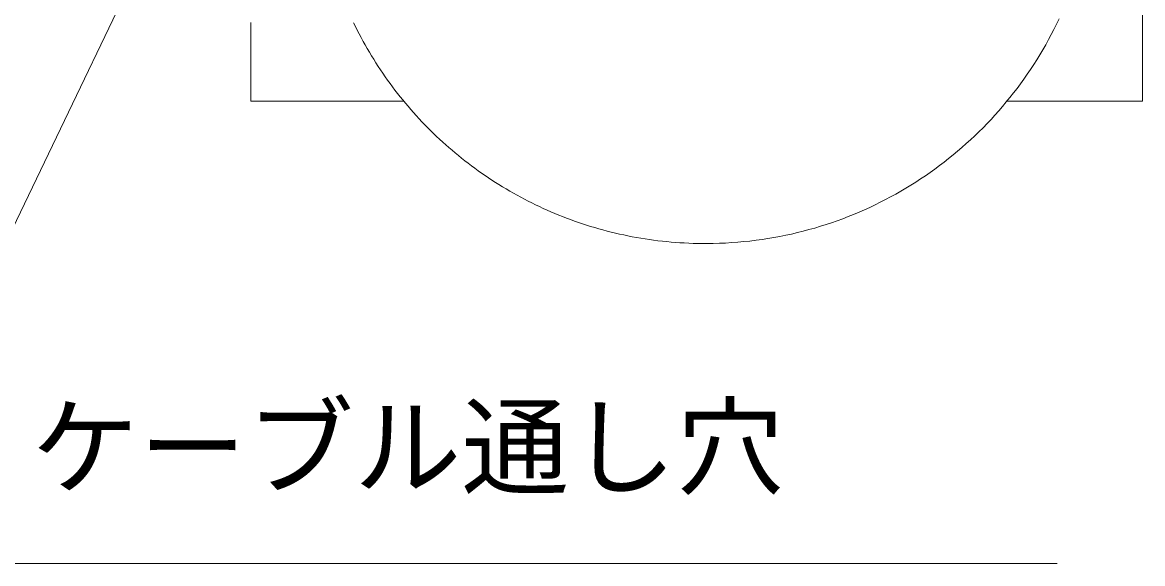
# Model space of a CAD drawing. Units: millimetres on the paper. Extents: x -142 to 142, y -95 to 95.
# Drawn here: x 23.51 to 59.98, y -47.74 to -30.11 of the extents above; entities that cross this region are included whole.
import ezdxf
from ezdxf.enums import TextEntityAlignment as Align

# ---------------------------------------------------------------- set-up
doc = ezdxf.new("R2010")
doc.units = ezdxf.units.MM
doc.layers.add('0-0_0', color=7, linetype='Continuous')
doc.layers.add('0-3_AM_5', color=3, linetype='Continuous', lineweight=18)
doc.layers.add('0-5_外形図', color=7, linetype='Continuous', lineweight=18)
doc.styles.add('ＭＳ ゴシック', font='')
doc.styles.get('ＭＳ ゴシック').set_extended_font_data('MS Gothic')

# ---------------------------------------------------------------- blocks, each defined once
blk = doc.blocks.new('U43')
at = {"layer": '0-3_AM_5', "color": 7, "style": 'ＭＳ ゴシック'}
blk.add_text('ケーブル通し穴', height=2.566, dxfattribs=at).set_placement((245.998, 88.935), align=Align.BOTTOM_LEFT)

msp = doc.modelspace()

# ---------------------------------------------------------------- linework, layer by layer
at = {"layer": '0-3_AM_5', "color": 7}
msp.add_lwpolyline([(24.275, -47.74), (57.199, -47.74), (17.953, -47.74), (27.37, -28.122)], dxfattribs=at)
at = {"layer": '0-5_外形図'}
for points in [[(55.567, -16.527), (59.985, -16.527), (59.985, -32.677), (55.54, -32.677)], [(35.938, -32.677), (30.949, -32.677), (30.949, -30.121)], [(36.158, -32.948), (36.07, -32.845), (35.983, -32.742), (35.897, -32.638), (35.812, -32.532), (35.728, -32.426), (35.645, -32.319), (35.563, -32.211), (35.483, -32.102), (35.403, -31.993), (35.325, -31.882), (35.248, -31.771), (35.172, -31.658), (35.097, -31.545), (35.024, -31.431), (34.951, -31.316), (34.88, -31.201), (34.81, -31.084), (34.741, -30.967), (34.674, -30.849), (34.607, -30.73), (34.542, -30.61), (34.478, -30.49), (34.416, -30.369), (34.355, -30.247), (34.294, -30.124)], [(57.265, -29.997), (57.183, -30.169), (57.099, -30.339), (57.012, -30.508), (56.922, -30.675), (56.83, -30.841), (56.736, -31.005), (56.639, -31.168), (56.54, -31.329), (56.439, -31.489), (56.335, -31.647), (56.229, -31.803), (56.121, -31.958), (56.011, -32.111), (55.898, -32.262), (55.784, -32.411), (55.667, -32.559), (55.548, -32.705), (55.426, -32.849), (55.303, -32.992), (55.178, -33.132), (55.051, -33.271), (54.921, -33.407), (54.79, -33.542), (54.657, -33.675), (54.522, -33.806), (54.384, -33.934), (54.245, -34.061), (54.104, -34.186), (53.962, -34.309), (53.817, -34.429), (53.671, -34.548), (53.523, -34.664), (53.373, -34.778), (53.221, -34.891), (53.068, -35), (52.913, -35.108), (52.756, -35.213)], [(40.347, -36.113), (40.224, -36.054), (40.101, -35.994), (39.979, -35.933), (39.858, -35.87), (39.737, -35.806), (39.618, -35.741), (39.499, -35.675), (39.381, -35.607), (39.263, -35.538), (39.147, -35.468), (39.031, -35.397), (38.916, -35.325), (38.802, -35.251), (38.689, -35.176), (38.577, -35.1), (38.465, -35.023), (38.355, -34.945), (38.245, -34.865), (38.136, -34.785), (38.028, -34.703), (37.921, -34.62), (37.815, -34.536), (37.71, -34.451), (37.606, -34.365), (37.502, -34.278), (37.4, -34.189), (37.298, -34.1), (37.198, -34.01), (37.098, -33.918), (37, -33.826), (36.902, -33.732), (36.806, -33.638), (36.71, -33.542), (36.616, -33.445), (36.522, -33.348), (36.43, -33.249), (36.338, -33.15), (36.248, -33.049), (36.158, -32.948)], [(52.756, -35.213), (52.598, -35.316), (52.438, -35.417), (52.276, -35.515), (52.113, -35.611), (51.948, -35.705), (51.782, -35.796), (51.614, -35.885), (51.445, -35.972), (51.275, -36.056), (51.103, -36.137), (50.929, -36.216), (50.754, -36.293), (50.578, -36.367), (50.401, -36.438), (50.222, -36.507), (50.042, -36.573), (49.86, -36.636), (49.678, -36.697), (49.494, -36.755), (49.309, -36.811), (49.123, -36.863), (48.936, -36.913), (48.747, -36.96), (48.558, -37.005), (48.367, -37.046), (48.175, -37.084), (47.983, -37.12), (47.789, -37.153), (47.594, -37.183), (47.399, -37.21), (47.202, -37.233), (47.004, -37.254), (46.806, -37.272), (46.607, -37.287), (46.407, -37.299), (46.206, -37.307), (46.004, -37.313), (45.802, -37.315), (45.642, -37.315)], [(45.642, -37.315), (45.496, -37.313), (45.351, -37.309), (45.207, -37.304), (45.063, -37.297), (44.919, -37.289), (44.776, -37.278), (44.633, -37.267), (44.491, -37.254), (44.349, -37.239), (44.207, -37.223), (44.066, -37.205), (43.926, -37.185), (43.786, -37.164), (43.646, -37.142), (43.507, -37.118), (43.369, -37.093), (43.231, -37.066), (43.093, -37.037), (42.957, -37.007), (42.82, -36.976), (42.685, -36.943), (42.549, -36.909), (42.415, -36.873), (42.281, -36.836), (42.147, -36.797), (42.014, -36.758), (41.882, -36.716), (41.751, -36.673), (41.62, -36.629), (41.489, -36.584), (41.36, -36.537), (41.231, -36.489), (41.103, -36.439), (40.975, -36.388), (40.848, -36.336), (40.722, -36.282), (40.596, -36.227), (40.471, -36.171), (40.347, -36.113)]]:
    msp.add_lwpolyline(points, dxfattribs=at)

# ---------------------------------------------------------------- block references
at = {"layer": '0-0_0'}
msp.add_blockref('U43', (-222.19, -134.925), dxfattribs=at)

doc.saveas('drawing.dxf')
